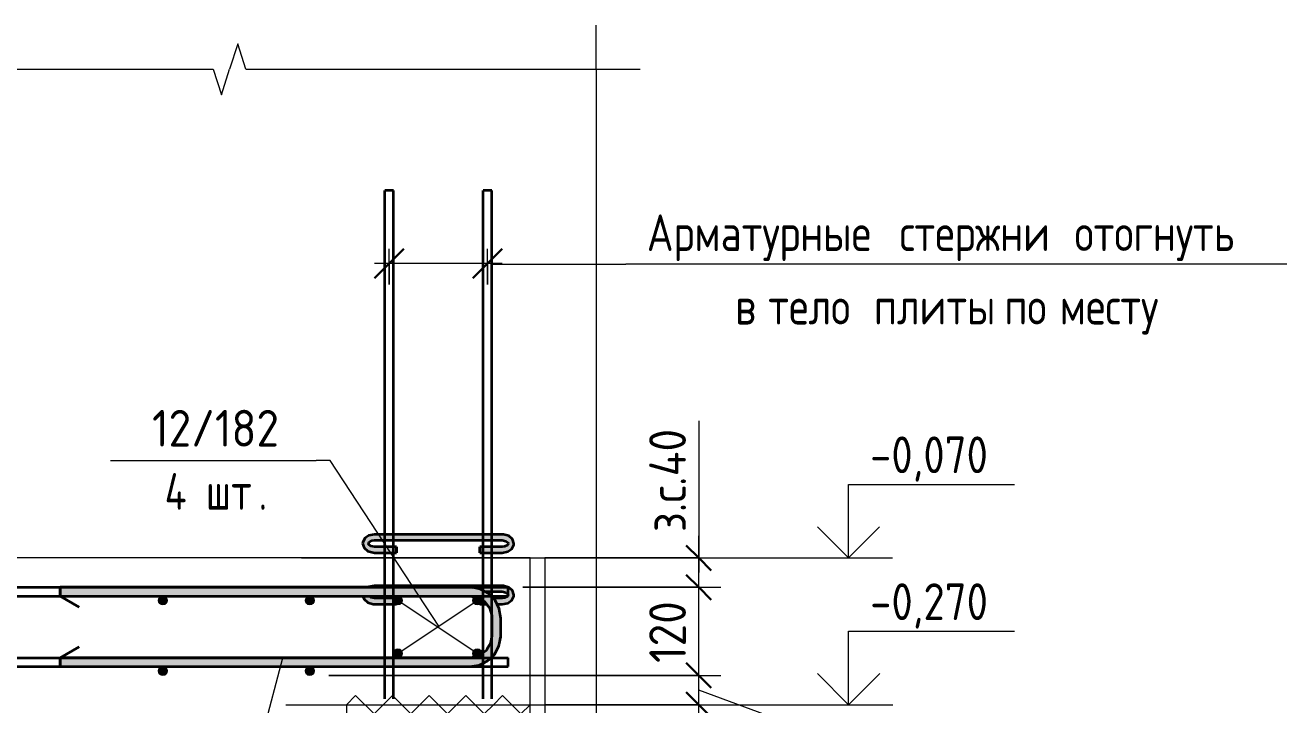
# Model space of a CAD drawing. Header units: millimetres. Extents: x 2384 to 38512, y -3571 to 48684.
# Drawn here: x 29122 to 30840, y -270 to 655 of the extents above; entities that cross this region are included whole.
import ezdxf

# ---------------------------------------------------------------- set-up
doc = ezdxf.new("R2010")
doc.units = ezdxf.units.MM
for name, color, linetype, lineweight in [('AA_Dim', 7, 'Continuous', 9), ('AA_Dim-20', 7, 'Continuous', 9), ('AA_Linii', 7, 'Continuous', 9), ('AA_Oformlenie', 7, 'Continuous', 9), ('AA_Vinoska', 7, 'Continuous', 9), ('AA_Visotnaya otmetka', 7, 'Continuous', 9), ('AF_Perekritie_Опалубка', 253, 'Continuous', 20), ('AF_Stena_Опалубка', 253, 'Continuous', 20), ('KR_Armatura', 7, 'Continuous', 20), ('KR_Armatura_Tonkie', 7, 'Continuous', 20), ('KR_Fundament', 7, 'Continuous', 20)]:
    doc.layers.add(name, color=color, linetype=linetype, lineweight=lineweight)
doc.styles.add('GOST Common', font='GOST Common.ttf', dxfattribs={"width": 0.85, "height": 50})
doc.styles.add('ISOCPEUR_1', font='isocpeur.ttf', dxfattribs={"width": 0.9, "height": 50})
doc.styles.add('ISOCPEUR_2', font='isocpeur.ttf', dxfattribs={"width": 0.8, "height": 50})
doc.styles.add('ISOCPEUR_3', font='isocpeur.ttf', dxfattribs={"width": 0.85, "height": 50})
doc.dimstyles.new('00_Точн_3_знака__прозр_', dxfattribs={"dimscale": 304.8, "dimtxt": 49.799059, "dimasz": 0.111549, "dimexe": 0.098425, "dimexo": 0.065617, "dimgap": 0.006562, "dimtad": 1, "dimdec": 3, "dimrnd": 0.001, "dimdsep": 46, "dimtxsty": 'ISOCPEUR_1', "dimblk1": 'OBLIQUE', "dimblk2": 'OBLIQUE', "dimsah": 1, "dimcen": 0.09, "dimdle": 0.098425, "dimazin": 0, "dimtfac": 1, "dimtdec": 4, "dimtix": 1, "dimtmove": 1, "dimatfit": 3, "dimfxl": 1, "dimtvp": 1, "dimtolj": 1, "dimtzin": 0, "dimlwd": 18, "dimlwe": 18, "dimarcsym": 2})
doc.dimstyles.new('00_Точн_3_знака__прозр__1', dxfattribs={"dimscale": 304.8, "dimtxt": 49.799059, "dimasz": 0.111549, "dimexe": 0.098425, "dimexo": 0.065617, "dimgap": 0.006562, "dimtad": 1, "dimdec": 3, "dimrnd": 0.001, "dimdsep": 46, "dimtxsty": 'ISOCPEUR_1', "dimblk1": 'OBLIQUE', "dimblk2": 'OBLIQUE', "dimsah": 1, "dimcen": 0.09, "dimdle": 0.098425, "dimazin": 0, "dimtfac": 1, "dimtdec": 4, "dimtix": 1, "dimtmove": 0, "dimatfit": 3, "dimfxl": 1, "dimtvp": 1, "dimtolj": 1, "dimtzin": 0, "dimlwd": 18, "dimlwe": 18, "dimarcsym": 2})
doc.dimstyles.new('10_Раскладка_арматуры_с_засечками_2', dxfattribs={"dimscale": 304.8, "dimtxt": 0.18, "dimasz": 0.131234, "dimexe": 0.065617, "dimexo": 0, "dimgap": 0, "dimtad": 1, "dimdec": 3, "dimrnd": 0.001, "dimdsep": 46, "dimtxsty": 'GOST Common', "dimblk1": 'OBLIQUE', "dimblk2": 'OBLIQUE', "dimsah": 1, "dimcen": 0.09, "dimdle": 0.065617, "dimazin": 0, "dimtfac": 1, "dimtdec": 4, "dimtix": 1, "dimtmove": 0, "dimatfit": 3, "dimfxl": 1, "dimtvp": 1, "dimtolj": 1, "dimtzin": 0, "dimlwd": 18, "dimlwe": 18, "dimarcsym": 2})

# ---------------------------------------------------------------- blocks, each defined once
blk = doc.blocks.new('Школа429_0_КР_РД_ВходнаяГруппа3_rvt-3-Сечение 4')
at = {"layer": 'AF_Perekritie_Опалубка', "color": 114}
for p, q in [((-3670.1, -70), (-3740.1, -70)), ((-3740.1, -70), (-3740.1, -270)), ((-3740.1, -270), (-3670.1, -270))]:
    blk.add_line(p, q, dxfattribs=at)
at = {"layer": 'AF_Stena_Опалубка', "color": 152}
for p, q in [((-3740.1, -270), (-3740.1, -890)), ((-3670.1, -270), (-3740.1, -270)), ((-3740.1, -890), (-3670.1, -890))]:
    blk.add_line(p, q, dxfattribs=at)
at = {"layer": 'KR_Fundament', "color": 34}
for p, q in [((-3670.1, -890), (-3740.1, -890)), ((-3740.1, -890), (-3740.1, -1190)), ((-3740.1, -1190), (-3670.1, -1190))]:
    blk.add_line(p, q, dxfattribs=at)
blk = doc.blocks.new('350_Стержень П торец СК-СГ _НесАрм_РабПлоск_ - 350_Стержень П торец СК-СГ _НесАрм_РабПлоск_-3817245-Сечение 4')
at = {"layer": 'KR_Armatura_Tonkie', "lineweight": 35}
for p, q in [((-3980.4, -110), (-4400.1, -110)), ((-4400.1, -110.8), (-4400.1, -110.2)), ((-4400.1, -110.2), (-4400.1, -116)), ((-4400.1, -116), (-4400.1, -110.8)), ((-4400.1, -121.8), (-4400.1, -116)), ((-4400.1, -116), (-4400.1, -121.8)), ((-3816.6, -118.6), (-3818.6, -117.5)), ((-3815, -120.3), (-3816.6, -118.6)), ((-4400.1, -122), (-3987.6, -122)), ((-4400.1, -122), (-4374.1, -137)), ((-3979.5, -122), (-3958.1, -122)), ((-3958.1, -122), (-3946.1, -122)), ((-3946.1, -122), (-3842.1, -122)), ((-3842.1, -122), (-3832.5, -123.7)), ((-3830, -124.8), (-3828.4, -125.8)), ((-3819.5, -132.9), (-3815.8, -137.7)), ((-3815, -139.5), (-3812.7, -147)), ((-3812.1, -152), (-3812.1, -176)), ((-3800.1, -176), (-3800.1, -152)), ((-3814.9, -188), (-3818.8, -194.5)), ((-3812.1, -176), (-3813.8, -185.5)), ((-4400.1, -206), (-4374.1, -191)), ((-3958.1, -206), (-4400.1, -206)), ((-3946.1, -206), (-3958.1, -206)), ((-3842.1, -206), (-3946.1, -206)), ((-3829.6, -203), (-3837.1, -205.3)), ((-3824.1, -199.4), (-3827.8, -202.3)), ((-3820.2, -196.4), (-3824.1, -199.4)), ((-4400.1, -206.2), (-4400.1, -206.6)), ((-4400.1, -206.6), (-4400.1, -206.2)), ((-4400.1, -206.8), (-4400.1, -217.8)), ((-4400.1, -217.8), (-4400.1, -206.8)), ((-4400.1, -218), (-3958.1, -218)), ((-3958.1, -218), (-3946.1, -218)), ((-3946.1, -218), (-3842.1, -218))]:
    blk.add_line(p, q, dxfattribs=at)
at = {"layer": 'KR_Armatura_Tonkie', "lineweight": 35, "flags": 128}
for points in [[(-3801.9, -140.2), (-3802, -139.3), (-3803.4, -136.6)], [(-3803.9, -192.7), (-3802.5, -190.1), (-3802.2, -188.6)], [(-3800.6, -180.4), (-3800.1, -177.5), (-3800.1, -176)], [(-3810.4, -203.1), (-3808.6, -201.4), (-3807.5, -199.4)], [(-3830.2, -216.2), (-3829.4, -216), (-3826.7, -214.7)], [(-3819.4, -211.1), (-3817.9, -210.3), (-3815.8, -208.3)]]:
    blk.add_lwpolyline(points, dxfattribs=at)
blk = doc.blocks.new('350_Стержень П торец СК-СГ _НесАрм_РабПлоск_ - 350_Стержень П торец СК-СГ _НесАрм_РабПлоск_-V87-Сечение 4')
at = {"layer": 'KR_Armatura_Tonkie', "lineweight": 35}
for p, q in [((-3958.1, -110), (-4400.1, -110)), ((-4400.1, -116), (-4400.1, -110.2)), ((-4400.1, -110.2), (-4400.1, -116)), ((-4400.1, -121.8), (-4400.1, -116)), ((-4400.1, -116), (-4400.1, -121.8)), ((-3946.1, -110), (-3958.1, -110)), ((-3842.1, -110), (-3946.1, -110)), ((-4400.1, -122), (-3958.1, -122)), ((-4400.1, -122), (-4374.1, -137)), ((-3958.1, -122), (-3946.1, -122)), ((-3946.1, -122), (-3842.1, -122)), ((-3842.1, -122), (-3832.5, -123.7)), ((-3830, -124.8), (-3824.1, -128.4)), ((-3824.1, -128.4), (-3823.5, -128.7)), ((-3821.7, -130.1), (-3815.8, -137.7)), ((-3815, -139.5), (-3812.7, -147)), ((-3812.1, -152), (-3812.1, -176)), ((-3800.1, -176), (-3800.1, -152)), ((-3814.9, -188), (-3818.8, -194.5)), ((-3812.1, -176), (-3813.8, -185.5)), ((-4400.1, -206), (-4374.1, -191)), ((-3958.1, -206), (-4400.1, -206)), ((-3946.1, -206), (-3958.1, -206)), ((-3842.1, -206), (-3946.1, -206)), ((-3829.6, -203), (-3837.1, -205.3)), ((-3824.1, -199.4), (-3827.8, -202.3)), ((-3820.2, -196.4), (-3824.1, -199.4)), ((-4400.1, -206.2), (-4400.1, -206.6)), ((-4400.1, -206.6), (-4400.1, -206.2)), ((-4400.1, -206.8), (-4400.1, -217.8)), ((-4400.1, -217.8), (-4400.1, -206.8)), ((-4400.1, -218), (-3958.1, -218)), ((-3958.1, -218), (-3946.1, -218)), ((-3946.1, -218), (-3842.1, -218))]:
    blk.add_line(p, q, dxfattribs=at)
at = {"layer": 'KR_Armatura_Tonkie', "lineweight": 35, "flags": 128}
for points in [[(-3837.7, -110.6), (-3840.5, -110), (-3842.1, -110)], [(-3825.3, -113.9), (-3827.9, -112.5), (-3829.4, -112.2)], [(-3815, -120.3), (-3816.6, -118.6), (-3818.6, -117.5)], [(-3807, -129.3), (-3807.7, -127.8), (-3809.7, -125.7)], [(-3801.9, -140.2), (-3802, -139.3), (-3803.4, -136.6)], [(-3803.9, -192.7), (-3802.5, -190.1), (-3802.2, -188.6)], [(-3800.6, -180.4), (-3800.1, -177.5), (-3800.1, -176)], [(-3810.4, -203.1), (-3808.6, -201.4), (-3807.5, -199.4)], [(-3830.2, -216.2), (-3829.4, -216), (-3826.7, -214.7)], [(-3819.4, -211.1), (-3817.9, -210.3), (-3815.8, -208.3)]]:
    blk.add_lwpolyline(points, dxfattribs=at)
blk = doc.blocks.new('350_Стержень П торец СК-СГ _НесАрм_РабПлоск_ - 350_Стержень П торец СК-СГ _НесАрм_РабПлоск_-V88-Сечение 4')
at = {"layer": 'KR_Armatura_Tonkie', "lineweight": 35}
for points in [[(-4400.1, -122), (-3842.1, -121.8), (-3842.1, -110), (-4400.1, -110.2), (-4400.1, -121.8)], [(-3812.1, -152), (-3800.1, -152), (-3801.5, -141.1), (-3805.9, -130.7), (-3812.8, -122), (-3821.1, -115.6), (-3831.8, -111.4), (-3842.1, -110.2), (-3842.1, -122), (-3834.3, -123), (-3827.1, -126), (-3820.6, -131.1), (-3816, -137.3), (-3813.1, -144.3), (-3812.5, -148.7)], [(-3806.1, -176), (-3800.1, -176), (-3800.3, -152), (-3812.1, -152), (-3811.9, -176), (-3807.6, -176)], [(-3842.1, -218), (-3831.2, -216.6), (-3821.1, -212.4), (-3812.1, -205.3), (-3805.7, -197), (-3801.5, -186.9), (-3800.3, -176), (-3812.1, -176), (-3813.1, -183.8), (-3816.5, -191.5), (-3820.8, -197.2), (-3827.4, -202.1), (-3834.4, -205), (-3842.1, -206.2), (-3842.1, -217.8)], [(-4262.6, -218), (-3842.1, -217.8), (-3842.1, -206), (-4400.1, -206.2), (-4400.1, -218), (-4271.2, -218)]]:
    blk.add_hatch(color=256, dxfattribs=at).paths.add_polyline_path(points)
for p, q in [((-3958.1, -110), (-4400.1, -110)), ((-4400.1, -122), (-4400.1, -110)), ((-4400.1, -110.2), (-4400.1, -116)), ((-4400.1, -116), (-4400.1, -121.8)), ((-3946.1, -110), (-3958.1, -110)), ((-3842.1, -110), (-3946.1, -110)), ((-4400.1, -122), (-3958.1, -122)), ((-4400.1, -122), (-4374.1, -137)), ((-3958.1, -122), (-3946.1, -122)), ((-3946.1, -122), (-3842.1, -122)), ((-3812.1, -123.3), (-3813.3, -122)), ((-3812.1, -152), (-3812.1, -176)), ((-3800.1, -176), (-3800.1, -152)), ((-4400.1, -206), (-4374.1, -191)), ((-3958.1, -206), (-4400.1, -206)), ((-4400.1, -218), (-4400.1, -206)), ((-3946.1, -206), (-3958.1, -206)), ((-3842.1, -206), (-3946.1, -206)), ((-3813.4, -206), (-3812.1, -204.7)), ((-4400.1, -206.2), (-4400.1, -206.6)), ((-4400.1, -206.8), (-4400.1, -217.8)), ((-4400.1, -218), (-3958.1, -218)), ((-3958.1, -218), (-3946.1, -218)), ((-3946.1, -218), (-3842.1, -218))]:
    blk.add_line(p, q, dxfattribs=at)
at = {"layer": 'KR_Armatura_Tonkie', "lineweight": 35, "flags": 128}
for points in [[(-3824.1, -114.5), (-3827.9, -112.5), (-3840.5, -110), (-3842.1, -110)], [(-3813.3, -122), (-3816.6, -118.6), (-3824.1, -114.5)], [(-3842.1, -122), (-3831.4, -124), (-3824.1, -128.4)], [(-3824.1, -128.4), (-3822.1, -129.6), (-3815.5, -138.1), (-3812.3, -148.5), (-3812.1, -152)], [(-3800.1, -152), (-3802, -139.3), (-3807.7, -127.8), (-3812.1, -123.3)], [(-3812.1, -176), (-3814, -186.7), (-3819.6, -195.9), (-3824.1, -199.4)], [(-3812.1, -204.7), (-3808.6, -201.4), (-3802.5, -190.1), (-3800.1, -177.5), (-3800.1, -176)], [(-3824.1, -199.4), (-3828.2, -202.6), (-3838.5, -205.8), (-3842.1, -206)], [(-3824.1, -213.4), (-3817.9, -210.3), (-3813.4, -206)], [(-3842.1, -218), (-3829.4, -216), (-3824.1, -213.4)]]:
    blk.add_lwpolyline(points, dxfattribs=at)
blk = doc.blocks.new('261_Шпилька массив _НесАрм_РабПлоск_ - 8 А240-3923484-Сечение 4')
at = {"layer": 'KR_Armatura_Tonkie', "lineweight": 35}
for points in [[(-3972.1, -63), (-3972.1, -56.2), (-3976.1, -55.4), (-3979, -53.3), (-3980, -50.6), (-3979.3, -48.6), (-3972.1, -45.9), (-3972.1, -39.2), (-3978.3, -40.1), (-3983.4, -42.5), (-3986.8, -46.2), (-3988.1, -50.5), (-3986.8, -54.8), (-3984.5, -58.4), (-3979.6, -61.5), (-3974.6, -62.5)], [(-3909.3, -39.2), (-3798.1, -39.2), (-3798.1, -38), (-3972.1, -38.1), (-3972.1, -39.2), (-3943.8, -39.2)], [(-3909.3, -46), (-3798.1, -45.9), (-3798.1, -39.2), (-3972.1, -39.2), (-3972.1, -46), (-3943.8, -46)], [(-3798.1, -63), (-3791.9, -62), (-3789.4, -60.8), (-3785.6, -57.6), (-3783.3, -54.8), (-3782.1, -50.5), (-3783.3, -46.2), (-3786.7, -42.5), (-3792.2, -40), (-3798.1, -39.2), (-3798.1, -46), (-3791.9, -47.4), (-3790.5, -49.2), (-3790.1, -50.5), (-3791.1, -53.3), (-3794.1, -55.4), (-3798.1, -56.2), (-3798.1, -62.8)], [(-3958.1, -56.2), (-3941.8, -56.2), (-3941.8, -55), (-3972.1, -55.1), (-3972.1, -56.2), (-3968.3, -56.2)], [(-3943.8, -63), (-3941.8, -62.8), (-3941.8, -56.2), (-3972.1, -56.2), (-3972.1, -63), (-3946.1, -63)], [(-3824.1, -56.2), (-3798.1, -56.2), (-3798.1, -55), (-3828.4, -55.1), (-3828.4, -56.2)], [(-3805.9, -63), (-3798.1, -62.8), (-3798.1, -56.2), (-3828.4, -56.2), (-3828.4, -63), (-3812.1, -63)], [(-3892.1, -109.2), (-3798.1, -109.2), (-3798.1, -108), (-3972.1, -108.1), (-3972.1, -109.2), (-3900.7, -109.2)], [(-3805.9, -116), (-3798.1, -115.9), (-3798.1, -109.2), (-3972.1, -109.2), (-3972.1, -110), (-3840.4, -110.2), (-3831.2, -111.4), (-3820.6, -116), (-3812.1, -116)], [(-3798.1, -133), (-3791.5, -131.8), (-3788.7, -130.3), (-3786.1, -128.1), (-3783.3, -124.8), (-3782.1, -120.5), (-3783.4, -116), (-3786.7, -112.5), (-3792.2, -110), (-3798.1, -109.2), (-3798, -116), (-3791.9, -117.4), (-3790.5, -119.2), (-3790.1, -120.5), (-3791.1, -123.3), (-3794.1, -125.4), (-3798.1, -126.2), (-3798.1, -132.8)], [(-3972.1, -126.2), (-3941.8, -126.2), (-3941.8, -125), (-3972.1, -125.1), (-3972.1, -125.5)], [(-3946.1, -133), (-3941.8, -132.8), (-3941.8, -126.2), (-3972.1, -126.2), (-3972.1, -133), (-3958.1, -133)]]:
    blk.add_hatch(color=256, dxfattribs=at).paths.add_polyline_path(points)
h = blk.add_hatch(color=256, dxfattribs=at)
h.paths.add_polyline_path([(-3972.1, -56.2), (-3972.1, -55), (-3977.9, -53.6), (-3979.3, -52.5), (-3979, -53.3), (-3976.1, -55.4), (-3975, -55.6)])
h.paths.add_polyline_path([(-3986.8, -46.2), (-3983.4, -42.5), (-3978, -40), (-3972.1, -39.2), (-3972.1, -38), (-3979.6, -39.5), (-3984.5, -42.6)])
h = blk.add_hatch(color=256, dxfattribs=at)
h.paths.add_polyline_path([(-3798.1, -56.2), (-3794.1, -55.4), (-3791.1, -53.3), (-3790.8, -52.2), (-3791.9, -53.5), (-3798.1, -55.1), (-3798.1, -55.6)])
h.paths.add_polyline_path([(-3783.3, -46.2), (-3786.1, -42.8), (-3789.4, -40.2), (-3792, -39), (-3798.1, -38.1), (-3798.1, -39.2), (-3791.9, -40), (-3786.7, -42.5)])
h = blk.add_hatch(color=256, dxfattribs=at)
h.paths.add_polyline_path([(-3972.1, -133), (-3972.1, -126.2), (-3976.1, -125.4), (-3979, -123.3), (-3979.5, -122), (-3987.6, -122), (-3986.8, -124.8), (-3984.5, -128.4), (-3979.6, -131.5), (-3974.6, -132.5)])
h.paths.add_polyline_path([(-3975.1, -110), (-3972.1, -110), (-3972.1, -109.2), (-3977.9, -110), (-3976, -110)])
h = blk.add_hatch(color=256, dxfattribs=at)
h.paths.add_polyline_path([(-3972.1, -126.2), (-3972.1, -125), (-3978.2, -123.3), (-3979.3, -122.5), (-3979, -123.3), (-3976.1, -125.4), (-3975.4, -125.5)])
h.paths.add_polyline_path([(-3978.3, -110), (-3977.7, -110), (-3972.1, -109.2), (-3972.1, -108), (-3979.6, -109.5), (-3980.2, -110), (-3978.3, -110)])
h = blk.add_hatch(color=256, dxfattribs=at)
h.paths.add_polyline_path([(-3798.1, -126.2), (-3794.1, -125.4), (-3791.1, -123.3), (-3790.8, -122.2), (-3791.9, -123.5), (-3798.1, -125.1), (-3798.1, -125.5)])
h.paths.add_polyline_path([(-3783.3, -116.2), (-3786.1, -112.8), (-3790.1, -109.9), (-3792, -109), (-3798.1, -108.1), (-3798.1, -109.2), (-3791.9, -110), (-3786.7, -112.5), (-3783.4, -116)])
h = blk.add_hatch(color=256, dxfattribs=at)
h.paths.add_polyline_path([(-3828.4, -126.2), (-3827.1, -126), (-3828.4, -125.5), (-3828.4, -126)])
h.paths.add_polyline_path([(-3809.4, -126.2), (-3798.1, -126.2), (-3798.1, -125), (-3810.2, -125.1), (-3809.6, -125.9)])
h = blk.add_hatch(color=256, dxfattribs=at)
h.paths.add_polyline_path([(-3819.2, -133), (-3820.9, -130.7), (-3827.1, -126.2), (-3828.4, -126.2), (-3828.4, -133), (-3820.8, -133)])
h.paths.add_polyline_path([(-3804.5, -133), (-3798.1, -132.8), (-3798.1, -126.2), (-3809.4, -126.2), (-3805.4, -131.8), (-3804.9, -133)])
for p, q in [((-3958.1, -38), (-3972.1, -38)), ((-3972.1, -46), (-3958.1, -46)), ((-3946.1, -38), (-3958.1, -38)), ((-3958.1, -46), (-3946.1, -46)), ((-3824.1, -38), (-3946.1, -38)), ((-3946.1, -46), (-3824.1, -46)), ((-3812.1, -38), (-3824.1, -38)), ((-3824.1, -46), (-3812.1, -46)), ((-3798.1, -38), (-3812.1, -38)), ((-3812.1, -46), (-3798.1, -46)), ((-3958.1, -55), (-3972.1, -55)), ((-3972.1, -63), (-3958.1, -63)), ((-3946.1, -55), (-3958.1, -55)), ((-3958.1, -63), (-3946.1, -63)), ((-3941.8, -55), (-3946.1, -55)), ((-3946.1, -63), (-3941.8, -63)), ((-3941.8, -55), (-3941.8, -56.2)), ((-3941.8, -55.5), (-3941.8, -55.1)), ((-3941.8, -61.8), (-3941.8, -55.6)), ((-3941.8, -56.2), (-3941.8, -63)), ((-3941.8, -62.8), (-3941.8, -61.8)), ((-3824.1, -55), (-3828.4, -55)), ((-3828.4, -56.2), (-3828.4, -55)), ((-3828.4, -55.1), (-3828.4, -55.5)), ((-3828.4, -55.6), (-3828.4, -61.8)), ((-3828.4, -63), (-3828.4, -56.2)), ((-3828.4, -61.8), (-3828.4, -62.8)), ((-3828.4, -63), (-3824.1, -63)), ((-3812.1, -55), (-3824.1, -55)), ((-3824.1, -63), (-3812.1, -63)), ((-3798.1, -55), (-3812.1, -55)), ((-3812.1, -63), (-3798.1, -63)), ((-3958.1, -108), (-3972.1, -108)), ((-3946.1, -108), (-3958.1, -108)), ((-3824.1, -108), (-3946.1, -108)), ((-3812.1, -108), (-3824.1, -108)), ((-3820.6, -116), (-3812.1, -116)), ((-3798.1, -108), (-3812.1, -108)), ((-3812.1, -116), (-3798.1, -116)), ((-3798.1, -116), (-3793, -117.1)), ((-3958.1, -125), (-3972.1, -125)), ((-3972.1, -133), (-3958.1, -133)), ((-3946.1, -125), (-3958.1, -125)), ((-3958.1, -133), (-3946.1, -133)), ((-3941.8, -125), (-3946.1, -125)), ((-3946.1, -133), (-3941.8, -133)), ((-3941.8, -125), (-3941.8, -126.2)), ((-3941.8, -131), (-3941.8, -125.1)), ((-3941.8, -126.2), (-3941.8, -133)), ((-3941.8, -131.8), (-3941.8, -131.1)), ((-3941.8, -132.8), (-3941.8, -131.8)), ((-3828.4, -126.2), (-3828.4, -125.5)), ((-3828.4, -125.5), (-3828.4, -131)), ((-3828.4, -133), (-3828.4, -126.2)), ((-3828.4, -131.1), (-3828.4, -131.8)), ((-3828.4, -131.8), (-3828.4, -132.8)), ((-3828.4, -133), (-3824.1, -133)), ((-3824.1, -133), (-3819.2, -133)), ((-3798.1, -125), (-3810.3, -125)), ((-3804.9, -133), (-3798.1, -133)), ((-3790.1, -120.5), (-3790.8, -122))]:
    blk.add_line(p, q, dxfattribs=at)
at = {"layer": 'KR_Armatura_Tonkie', "lineweight": 35, "flags": 128}
for points in [[(-3972.1, -38), (-3979.6, -39.5), (-3985.3, -43.4), (-3987.9, -48.9), (-3988.1, -50.5)], [(-3988.1, -50.5), (-3986.2, -56.4), (-3981.2, -60.8), (-3973.9, -62.9), (-3972.1, -63)], [(-3980.1, -50.5), (-3979.1, -48.5), (-3975.3, -46.4), (-3972.1, -46)], [(-3972.1, -55), (-3977.1, -53.9), (-3979.7, -51.7), (-3980.1, -50.5)], [(-3782.1, -50.5), (-3783.9, -44.6), (-3788.9, -40.2), (-3796.2, -38.1), (-3798.1, -38)], [(-3798.1, -46), (-3793, -47.1), (-3790.4, -49.3), (-3790.1, -50.5)], [(-3798.1, -63), (-3790.5, -61.5), (-3784.9, -57.6), (-3782.2, -52.1), (-3782.1, -50.5)], [(-3790.1, -50.5), (-3791, -52.5), (-3794.8, -54.5), (-3798.1, -55)], [(-3972.1, -108), (-3979.6, -109.5), (-3980.4, -110)], [(-3782.1, -120.5), (-3783.9, -114.6), (-3788.9, -110.2), (-3796.2, -108.1), (-3798.1, -108)], [(-3793, -117.1), (-3790.4, -119.3), (-3790.1, -120.5)], [(-3987.6, -122), (-3986.2, -126.4), (-3981.2, -130.8), (-3973.9, -132.9), (-3972.1, -133)], [(-3972.1, -125), (-3977.1, -123.9), (-3979.3, -122)], [(-3798.1, -133), (-3790.5, -131.5), (-3784.9, -127.6), (-3782.2, -122.1), (-3782.1, -120.5)], [(-3790.8, -122), (-3791, -122.5), (-3794.8, -124.5), (-3798.1, -125)]]:
    blk.add_lwpolyline(points, dxfattribs=at)
blk = doc.blocks.new('011_Прямоугольник обрыва _ЭлУзла_ - 011_Прямоугольник обрыва _ЭлУзла_-3911178-Сечение 4')
at = {"layer": 'AA_Oformlenie'}
for p, q in [((-5145.8, 595.2), (-4191.5, 595.2)), ((-4147, 595.2), (-3670.1, 595.2)), ((-3670.1, 595.2), (-3670.1, -303.6))]:
    blk.add_line(p, q, dxfattribs=at)
blk = doc.blocks.new('Последовательность узлов - 3мм масшт20 маскировка-904226-Сечение 4')
at = {"layer": 'AA_Oformlenie'}
for p, q in [((-4010.1, -2570), (-3997.6, -2557.5)), ((-3972.6, -2582.5), (-3997.6, -2557.5)), ((-3960.1, -2570), (-3947.6, -2557.5)), ((-3922.6, -2582.5), (-3947.6, -2557.5)), ((-3910.1, -2570), (-3897.6, -2557.5)), ((-3872.6, -2582.5), (-3897.6, -2557.5)), ((-3860.1, -2570), (-3847.6, -2557.5)), ((-3822.6, -2582.5), (-3847.6, -2557.5)), ((-3810.1, -2570), (-3797.6, -2557.5)), ((-3772.6, -2582.5), (-3797.6, -2557.5)), ((-3960.1, -2570), (-3972.6, -2582.5)), ((-3910.1, -2570), (-3922.6, -2582.5)), ((-3860.1, -2570), (-3872.6, -2582.5)), ((-3810.1, -2570), (-3822.6, -2582.5)), ((-3760.1, -2570), (-3772.6, -2582.5))]:
    blk.add_line(p, q, dxfattribs=at)
blk = doc.blocks.new('DIMBLOCK176-Сечение 4')
at = {"layer": 'AA_Dim-20', "lineweight": 30}
for p, q in [((30038.8, -270), (30021.8, -253)), ((30038.8, -270), (30055.8, -287)), ((30038.8, -320), (30021.8, -303)), ((30038.8, -320), (30055.8, -337))]:
    blk.add_line(p, q, dxfattribs=at)
at = {"layer": 'AA_Dim-20', "lineweight": 18}
for p, q in [((29839.2, -270), (30068.8, -270)), ((30038.8, -270), (29839.2, -270)), ((30038.8, -320), (30038.8, -270)), ((30038.8, -318.3), (30038.8, -295)), ((29789.2, -320), (30068.8, -320)), ((30038.8, -320), (29789.2, -320)), ((30038.8, -401.5), (30038.8, -318.3))]:
    blk.add_line(p, q, dxfattribs=at)
at = {"layer": 'AA_Dim-20', "color": 0, "lineweight": 18, "insert": (29971.4, -401.5), "char_height": 50, "width": 75.848, "attachment_point": 1, "rotation": 90, "line_spacing_factor": 1.149209, "style": 'ISOCPEUR_1'}
blk.add_mtext('50', dxfattribs=at)
blk = doc.blocks.new('_Oblique')
at = {"color": 0, "linetype": 'ByBlock', "lineweight": -2}
blk.add_line((-0.5, -0.5), (0.5, 0.5), dxfattribs=at)
blk = doc.blocks.new('DIMBLOCK177-Сечение 4')
at = {"layer": 'AA_Dim-20', "lineweight": 30}
for p, q in [((30038.8, -230), (30021.8, -213)), ((30038.8, -230), (30055.8, -247)), ((30038.8, -270), (30021.8, -253)), ((30038.8, -270), (30055.8, -287))]:
    blk.add_line(p, q, dxfattribs=at)
at = {"layer": 'AA_Dim-20', "lineweight": 18}
for p, q in [((29535.2, -230), (30068.8, -230)), ((30038.8, -230), (29535.2, -230)), ((30038.8, -270), (30038.8, -230)), ((30151.9, -291.7), (30038.8, -250)), ((29839.2, -270), (30068.8, -270)), ((30038.8, -270), (29839.2, -270)), ((30151.9, -463), (30151.9, -291.7))]:
    blk.add_line(p, q, dxfattribs=at)
at = {"layer": 'AA_Dim-20', "color": 0, "lineweight": 18, "insert": (30084.6, -463), "char_height": 50, "width": 181.575, "attachment_point": 1, "rotation": 90, "line_spacing_factor": 1.149209, "style": 'ISOCPEUR_1'}
blk.add_mtext('з.с.40', dxfattribs=at)
blk = doc.blocks.new('DIMBLOCK178-Сечение 4')
at = {"layer": 'AA_Dim-20', "lineweight": 30}
for p, q in [((30038.8, -110), (30021.8, -93)), ((30038.8, -110), (30055.8, -127)), ((30038.8, -230), (30021.8, -213)), ((30038.8, -230), (30055.8, -247))]:
    blk.add_line(p, q, dxfattribs=at)
at = {"layer": 'AA_Dim-20', "lineweight": 18}
for p, q in [((29799.2, -110), (30068.8, -110)), ((30038.8, -110), (29799.2, -110)), ((30038.8, -230), (30038.8, -110)), ((29535.2, -230), (30068.8, -230)), ((30038.8, -230), (29535.2, -230))]:
    blk.add_line(p, q, dxfattribs=at)
at = {"layer": 'AA_Dim-20', "color": 0, "lineweight": 18, "insert": (29971.4, -213.1), "char_height": 50, "width": 103.429, "attachment_point": 1, "rotation": 90, "line_spacing_factor": 1.149209, "style": 'ISOCPEUR_1'}
blk.add_mtext('120', dxfattribs=at)
blk = doc.blocks.new('DIMBLOCK179-Сечение 4')
at = {"layer": 'AA_Dim-20', "lineweight": 18}
for p, q in [((30038.8, 116.5), (30038.8, -54.8)), ((30038.8, -110), (30038.8, -40)), ((30038.8, -54.8), (30038.8, -90)), ((29829.2, -70), (30068.8, -70)), ((30038.8, -70), (29829.2, -70)), ((29799.2, -110), (30068.8, -110)), ((30038.8, -110), (29799.2, -110))]:
    blk.add_line(p, q, dxfattribs=at)
at = {"layer": 'AA_Dim-20', "lineweight": 30}
for p, q in [((30038.8, -70), (30021.8, -53)), ((30038.8, -70), (30055.8, -87)), ((30038.8, -110), (30021.8, -93)), ((30038.8, -110), (30055.8, -127))]:
    blk.add_line(p, q, dxfattribs=at)
at = {"layer": 'AA_Dim-20', "color": 0, "lineweight": 18, "insert": (29971.4, -34.8), "char_height": 50, "width": 181.575, "attachment_point": 1, "rotation": 90, "line_spacing_factor": 1.149209, "style": 'ISOCPEUR_1'}
blk.add_mtext('з.с.40', dxfattribs=at)
blk = doc.blocks.new('042_М_Арматуры - Диам длина поз _ Комментарий-2260297-Сечение 4')
at = {"layer": 'AA_Vinoska'}
blk.add_line((-4332.8, -2194), (-4052.8, -2194), dxfattribs=at)
blk = doc.blocks.new('Высотные отметки - Стрелка вверх-400292-Сечение 4')
at = {"layer": 'AA_Vinoska'}
for p, q in [((-3322.7, -2470), (-3096.7, -2470)), ((-3322.7, -2570), (-3322.7, -2470)), ((-3322.7, -2570), (-3365.1, -2527.6)), ((-3322.7, -2570), (-3280.3, -2527.6)), ((-3382.7, -2570), (-3262.7, -2570))]:
    blk.add_line(p, q, dxfattribs=at)
blk = doc.blocks.new('010_Текст с выноской - Текст 2 строки-4202552-Сечение 4')
at = {"layer": 'AA_Vinoska'}
blk.add_line((-3629.7, 330.1), (-2729.7, 330.1), dxfattribs=at)
blk = doc.blocks.new('DIMBLOCK192-Сечение 4')
at = {"layer": 'AA_Dim-20', "lineweight": 30}
for p, q in [((29617.2, 330.6), (29637.2, 350.6)), ((29751.2, 330.6), (29771.2, 350.6)), ((29617.2, 330.6), (29597.2, 310.6)), ((29751.2, 330.6), (29731.2, 310.6))]:
    blk.add_line(p, q, dxfattribs=at)
at = {"layer": 'AA_Dim-20', "lineweight": 18}
for p, q in [((29617.2, 302.3), (29617.2, 350.6)), ((29751.2, 302.3), (29751.2, 350.6)), ((29771.2, 330.6), (29597.2, 330.6)), ((29617.2, 330.6), (29617.2, 302.3)), ((29751.2, 330.6), (29751.2, 302.3))]:
    blk.add_line(p, q, dxfattribs=at)

msp = doc.modelspace()

# ---------------------------------------------------------------- hatches: boundary and pattern name
at = {"layer": 'KR_Armatura'}
h = msp.add_hatch(color=256, dxfattribs=at)
edge = h.paths.add_edge_path()
edge.add_arc((29309.1945, -128), 6, 0, 360)
for points in [[(29306.1945, -133.1962), (29312.1945, -133.1962), (29315.1945, -128), (29312.1945, -122.8038), (29306.1945, -122.8038), (29303.1945, -128)], [(29506.1945, -133.1962), (29512.1945, -133.1962), (29515.1945, -128), (29512.1945, -122.8038), (29506.1945, -122.8038), (29503.1945, -128)], [(29626.1945, -133.1962), (29632.1945, -133.1962), (29635.1945, -128), (29632.1945, -122.8038), (29626.1945, -122.8038), (29623.1945, -128), (29625.4657, -131.9338)], [(29734.2768, -133.1962), (29740.2768, -133.1962), (29743.2768, -128), (29740.2768, -122.8038), (29734.2768, -122.8038), (29731.2768, -128), (29733.0788, -131.1212)], [(29632.1945, -205.1962), (29635.1945, -200), (29632.1945, -194.8038), (29626.1945, -194.8038), (29623.1945, -200), (29626.1945, -205.1962)], [(29734.2768, -205.1962), (29740.2768, -205.1962), (29743.2768, -200), (29740.2768, -194.8038), (29734.2768, -194.8038), (29731.2768, -200)], [(29312.1945, -229.1962), (29315.1945, -224), (29312.1945, -218.8038), (29306.1945, -218.8038), (29303.1945, -224), (29306.1945, -229.1962)], [(29506.1945, -229.1962), (29512.1945, -229.1962), (29515.1945, -224), (29512.1945, -218.8038), (29506.1945, -218.8038), (29503.1945, -224), (29504.8468, -226.8618)]]:
    msp.add_hatch(color=256, dxfattribs=at).paths.add_polyline_path(points)
h = msp.add_hatch(color=256, dxfattribs=at)
edge = h.paths.add_edge_path()
edge.add_arc((29509.1945, -128), 6, 0, 360)
h = msp.add_hatch(color=256, dxfattribs=at)
edge = h.paths.add_edge_path()
edge.add_arc((29629.1945, -128), 6, 0, 360)
h = msp.add_hatch(color=256, dxfattribs=at)
edge = h.paths.add_edge_path()
edge.add_arc((29737.2768, -128), 6, 0, 360)
h = msp.add_hatch(color=256, dxfattribs=at)
edge = h.paths.add_edge_path()
edge.add_arc((29629.1945, -200), 6, 0, 360)
h = msp.add_hatch(color=256, dxfattribs=at)
edge = h.paths.add_edge_path()
edge.add_arc((29737.2768, -200), 6, 0, 360)
h = msp.add_hatch(color=256, dxfattribs=at)
edge = h.paths.add_edge_path()
edge.add_arc((29309.1945, -224), 6, 0, 360)
h = msp.add_hatch(color=256, dxfattribs=at)
edge = h.paths.add_edge_path()
edge.add_arc((29509.1945, -224), 6, 0, 360)

# ---------------------------------------------------------------- linework, layer by layer
at = {"layer": 'AA_Linii'}
for p, q in [((29737.2768, -200), (29629.1945, -128)), ((29629.1945, -200), (29737.2768, -128))]:
    msp.add_line(p, q, dxfattribs=at)
at = {"layer": 'AA_Vinoska'}
for p, q in [((29899.1945, 595.1596), (29899.1945, 655.1596)), ((29411.0301, 629.8197), (29399.7684, 595.1596)), ((29422.2919, 595.1596), (29411.0301, 629.8197)), ((29377.7684, 595.1596), (29388.7684, 560.5186)), ((29388.7684, 560.5186), (29399.7684, 595.1596)), ((29899.1945, 595.1596), (29959.1945, 595.1596)), ((29758.363, 330.0594), (29939.5849, 330.0594)), ((29536.7755, 62.3812), (29518.0591, 62.3812)), ((29684.7374, -163.1327), (29536.7755, 62.3812)), ((29472.1381, -206.7841), (29428.2815, -370.8814))]:
    msp.add_line(p, q, dxfattribs=at)
at = {"layer": 'AA_Visotnaya otmetka'}
for p, q in [((29497.9532, -70), (30242.8003, -70)), ((29497.9532, -70), (29497.9532, -70)), ((29476.7407, -270), (30242.9191, -270)), ((29476.7407, -270), (29476.7407, -270))]:
    msp.add_line(p, q, dxfattribs=at)
at = {"layer": 'AF_Perekritie_Опалубка'}
for p, q in [((29611.1945, -70), (28059.1948, -70)), ((29623.1945, -70), (29611.1945, -70)), ((29745.1945, -70), (29623.1945, -70)), ((29757.1945, -70), (29745.1945, -70)), ((29809.1945, -70), (29757.1945, -70)), ((29809.1945, -270), (29809.1945, -70))]:
    msp.add_line(p, q, dxfattribs=at)
at = {"layer": 'AF_Stena_Опалубка'}
for p, q in [((29559.1945, -270), (29559.1945, -2570)), ((29809.1945, -2570), (29809.1945, -270))]:
    msp.add_line(p, q, dxfattribs=at)
at = {"layer": 'KR_Armatura'}
for p, q in [((29306.1945, -122.8038), (29303.1945, -128)), ((29303.1945, -128), (29306.1945, -133.1962)), ((29312.1945, -122.8038), (29306.1945, -122.8038)), ((29306.1945, -133.1962), (29312.1945, -133.1962)), ((29315.1945, -128), (29312.1945, -122.8038)), ((29312.1945, -133.1962), (29315.1945, -128)), ((29506.1945, -122.8038), (29503.1945, -128)), ((29503.1945, -128), (29506.1945, -133.1962)), ((29512.1945, -122.8038), (29506.1945, -122.8038)), ((29506.1945, -133.1962), (29512.1945, -133.1962)), ((29515.1945, -128), (29512.1945, -122.8038)), ((29512.1945, -133.1962), (29515.1945, -128)), ((29626.1945, -122.8038), (29623.1945, -128)), ((29623.1945, -128), (29625.4657, -131.9338)), ((29625.4657, -131.9338), (29626.1945, -133.1962)), ((29632.1945, -122.8038), (29626.1945, -122.8038)), ((29626.1945, -133.1962), (29632.1945, -133.1962)), ((29635.1945, -128), (29632.1945, -122.8038)), ((29632.1945, -133.1962), (29635.1945, -128)), ((29734.2768, -122.8038), (29731.2768, -128)), ((29731.2768, -128), (29733.0788, -131.1212)), ((29733.0788, -131.1212), (29734.2768, -133.1962)), ((29740.2768, -122.8038), (29734.2768, -122.8038)), ((29734.2768, -133.1962), (29740.2768, -133.1962)), ((29743.2768, -128), (29740.2768, -122.8038)), ((29740.2768, -133.1962), (29743.2768, -128)), ((29626.1945, -194.8038), (29623.1945, -200)), ((29623.1945, -200), (29626.1945, -205.1962)), ((29632.1945, -194.8038), (29626.1945, -194.8038)), ((29626.1945, -205.1962), (29632.1945, -205.1962)), ((29635.1945, -200), (29632.1945, -194.8038)), ((29632.1945, -205.1962), (29635.1945, -200)), ((29734.2768, -194.8038), (29731.2768, -200)), ((29731.2768, -200), (29734.2768, -205.1962)), ((29740.2768, -194.8038), (29734.2768, -194.8038)), ((29734.2768, -205.1962), (29740.2768, -205.1962)), ((29743.2768, -200), (29740.2768, -194.8038)), ((29740.2768, -205.1962), (29743.2768, -200)), ((29306.1945, -218.8038), (29303.1945, -224)), ((29312.1945, -218.8038), (29306.1945, -218.8038)), ((29315.1945, -224), (29312.1945, -218.8038)), ((29506.1945, -218.8038), (29503.1945, -224)), ((29512.1945, -218.8038), (29506.1945, -218.8038)), ((29515.1945, -224), (29512.1945, -218.8038)), ((29303.1945, -224), (29306.1945, -229.1962)), ((29306.1945, -229.1962), (29312.1945, -229.1962)), ((29312.1945, -229.1962), (29315.1945, -224)), ((29503.1945, -224), (29504.8468, -226.8618)), ((29504.8468, -226.8618), (29506.1945, -229.1962)), ((29506.1945, -229.1962), (29512.1945, -229.1962)), ((29512.1945, -229.1962), (29515.1945, -224))]:
    msp.add_line(p, q, dxfattribs=at)
for centre in [(29309.1945, -128), (29509.1945, -128), (29629.1945, -128), (29737.2768, -128), (29629.1945, -200), (29737.2768, -200), (29309.1945, -224), (29509.1945, -224)]:
    msp.add_circle(centre, 6, dxfattribs=at)
at = {"layer": 'KR_Armatura_Tonkie', "lineweight": 35}
for p, q in [((29623.1945, 430), (29611.1945, 430)), ((29611.1945, -262), (29611.1945, 430)), ((29623.1945, -262), (29623.1945, 430)), ((29757.1945, 430), (29745.1945, 430)), ((29745.1945, -262), (29745.1945, 430)), ((29757.1945, -262), (29757.1945, 430)), ((28089.1948, -110), (29611.1945, -110)), ((28089.1948, -110), (29611.1945, -110)), ((28089.1948, -110), (29611.1945, -110)), ((29611.1945, -110), (29623.1945, -110)), ((29611.1945, -110), (29623.1945, -110)), ((29611.1945, -110), (29623.1945, -110)), ((29623.1945, -110), (29745.1945, -110)), ((29623.1945, -110), (29745.1945, -110)), ((29623.1945, -110), (29745.1945, -110)), ((29745.1945, -110), (29757.1945, -110)), ((29745.1945, -110), (29757.1945, -110)), ((29745.1945, -110), (29757.1945, -110)), ((29757.1945, -110), (29779.1948, -110)), ((29757.1945, -110), (29779.1948, -110)), ((29757.1945, -110), (29779.1948, -110)), ((29779.1948, -122), (29779.1948, -110)), ((29779.1948, -122), (29779.1948, -110)), ((29779.1948, -122), (29779.1948, -110)), ((28089.1948, -122), (29611.1945, -122)), ((28200.2534, -122), (29611.1945, -122)), ((28200.2534, -122), (29611.1945, -122)), ((29611.1945, -122), (29623.1945, -122)), ((29611.1945, -122), (29623.1945, -122)), ((29611.1945, -122), (29623.1945, -122)), ((29623.1945, -122), (29745.1945, -122)), ((29623.1945, -122), (29745.1945, -122)), ((29623.1945, -122), (29745.1945, -122)), ((29745.1945, -122), (29757.1945, -122)), ((29745.1945, -122), (29757.1945, -122)), ((29745.1945, -122), (29757.1945, -122)), ((29757.1945, -122), (29779.1948, -122)), ((29757.1945, -122), (29779.1948, -122)), ((29757.1945, -122), (29779.1948, -122)), ((28089.1948, -206), (29611.1945, -206)), ((28213.1093, -206), (29611.1945, -206)), ((28213.1093, -206), (29611.1945, -206)), ((29611.1945, -206), (29623.1945, -206)), ((29611.1945, -206), (29623.1945, -206)), ((29611.1945, -206), (29623.1945, -206)), ((29623.1945, -206), (29745.1945, -206)), ((29623.1945, -206), (29745.1945, -206)), ((29623.1945, -206), (29745.1945, -206)), ((29745.1945, -206), (29757.1945, -206)), ((29745.1945, -206), (29757.1945, -206)), ((29745.1945, -206), (29757.1945, -206)), ((29757.1945, -206), (29779.1948, -206)), ((29757.1945, -206), (29779.1948, -206)), ((29757.1945, -206), (29779.1948, -206)), ((29779.1948, -218), (29779.1948, -206)), ((29779.1948, -218), (29779.1948, -206)), ((29779.1948, -218), (29779.1948, -206)), ((28089.1948, -218), (29611.1945, -218)), ((28213.1093, -218), (29611.1945, -218)), ((28213.1093, -218), (29611.1945, -218)), ((29611.1945, -218), (29623.1945, -218)), ((29611.1945, -218), (29623.1945, -218)), ((29611.1945, -218), (29623.1945, -218)), ((29623.1945, -218), (29745.1945, -218)), ((29623.1945, -218), (29745.1945, -218)), ((29623.1945, -218), (29745.1945, -218)), ((29745.1945, -218), (29757.1945, -218)), ((29745.1945, -218), (29757.1945, -218)), ((29745.1945, -218), (29757.1945, -218)), ((29757.1945, -218), (29779.1948, -218)), ((29757.1945, -218), (29779.1948, -218)), ((29757.1945, -218), (29779.1948, -218))]:
    msp.add_line(p, q, dxfattribs=at)

# ---------------------------------------------------------------- block references
at = {"color": 10, "lineweight": 5}
msp.add_blockref('Школа429_0_КР_РД_ВходнаяГруппа3_rvt-3-Сечение 4', (33569.2564, 0), dxfattribs=at)
at = {"layer": 'AA_Oformlenie'}
for name, p in [('011_Прямоугольник обрыва _ЭлУзла_ - 011_Прямоугольник обрыва _ЭлУзла_-3911178-Сечение 4', (33569.2564, 0)), ('Последовательность узлов - 3мм масшт20 маскировка-904226-Сечение 4', (33569.2564, 2300))]:
    msp.add_blockref(name, p, dxfattribs=at)
at = {"layer": 'AA_Vinoska'}
for name, p in [('010_Текст с выноской - Текст 2 строки-4202552-Сечение 4', (33569.2564, 0)), ('042_М_Арматуры - Диам длина поз _ Комментарий-2260297-Сечение 4', (33570.8286, 2256.3382))]:
    msp.add_blockref(name, p, dxfattribs=at)
at = {"layer": 'AA_Visotnaya otmetka'}
for p in [(33565.5107, 2500), (33565.6295, 2300)]:
    msp.add_blockref('Высотные отметки - Стрелка вверх-400292-Сечение 4', p, dxfattribs=at)
at = {"layer": 'KR_Armatura_Tonkie', "lineweight": 35}
for name in ['261_Шпилька массив _НесАрм_РабПлоск_ - 8 А240-3923484-Сечение 4', '350_Стержень П торец СК-СГ _НесАрм_РабПлоск_ - 350_Стержень П торец СК-СГ _НесАрм_РабПлоск_-3817245-Сечение 4', '350_Стержень П торец СК-СГ _НесАрм_РабПлоск_ - 350_Стержень П торец СК-СГ _НесАрм_РабПлоск_-V87-Сечение 4', '350_Стержень П торец СК-СГ _НесАрм_РабПлоск_ - 350_Стержень П торец СК-СГ _НесАрм_РабПлоск_-V88-Сечение 4']:
    msp.add_blockref(name, (33569.2564, 0), dxfattribs=at)

# ---------------------------------------------------------------- texts
at = {"layer": 'AA_Vinoska', "char_height": 50, "attachment_point": 1}
for s, insert, width, style in [('Арматурные', (29968.1605, 397.7055), 399.320544, 'GOST Common'), ('\\fGOST Common|b0|i0|c204|p34|;\\W.85; ', (30297.6329, 397.7055), 17.717294, 'GOST Common'), ('\\fGOST Common|b0|i0|c204|p34|;\\W.85; ', (30536.0225, 397.7055), 17.717294, 'GOST Common'), ('стержни', (30312.2511, 397.7055), 271.210881, 'GOST Common'), ('отогнуть', (30550.6407, 397.7055), 313.459812, 'GOST Common'), ('\\fGOST Common|b0|i0|c204|p34|;\\W.85; ', (30118.7965, 297.7055), 17.717294, 'GOST Common'), ('\\fGOST Common|b0|i0|c204|p34|;\\W.85; ', (30262.7298, 297.7055), 17.717294, 'GOST Common'), ('\\fGOST Common|b0|i0|c204|p34|;\\W.85; ', (30440.3975, 297.7055), 17.717294, 'GOST Common'), ('\\fGOST Common|b0|i0|c204|p34|;\\W.85; ', (30515.7376, 297.7055), 17.717294, 'GOST Common'), ('\\fGOST Common|b0|i0|c204|p34|;\\W.85;в', (30088.4355, 297.7055), 36.797456, 'GOST Common'), ('тело', (30133.4147, 297.7055), 156.729906, 'GOST Common'), ('плиты', (30277.348, 297.7055), 197.615969, 'GOST Common'), ('по', (30455.0157, 297.7055), 73.594912, 'GOST Common'), ('месту', (30530.3558, 297.7055), 192.164494, 'GOST Common'), ('12/182', (29294.3719, 131.4632), 210.683475, 'ISOCPEUR_1'), ('4 ', (29311.4519, 45.4822), 67.9831, 'ISOCPEUR_2'), ('шт', (29367.5436, 45.4822), 87.2236, 'ISOCPEUR_2'), ('\\fISOCPEUR|b0|i0|c204|p34|;\\W.8;.', (29439.5103, 45.4822), 14.1097, 'ISOCPEUR_2')]:
    msp.add_mtext(s, dxfattribs=dict(at, insert=insert, width=width, style=style))
at = {"layer": 'AA_Visotnaya otmetka', "char_height": 50, "width": 193.606012, "attachment_point": 1, "line_spacing_factor": 1.149209, "style": 'ISOCPEUR_3'}
for s, insert in [('-0,070', (30272.1312, 95.3228)), ('-0,270', (30272.2499, -104.6772))]:
    msp.add_mtext(s, dxfattribs=dict(at, insert=insert))

# ---------------------------------------------------------------- dimensions: what is measured, and where the dimension line sits
at = {"layer": 'AA_Dim', "lineweight": 18}
dim = msp.add_linear_dim(base=(29617.1945, 330.5617), p1=(29751.1945, 302.2774), p2=(29617.1945, 302.2774), dimstyle='10_Раскладка_арматуры_с_засечками_2', override={"dimpost": '<>', "dimfxl": 134}, dxfattribs=at)
dim.commit()
dim.dimension.update_dxf_attribs({"geometry": 'DIMBLOCK192-Сечение 4', "text_midpoint": (29684.1945, 355.5617)})
for base, p1, p2, override, picture, middle in [((30038.7632, -70), (29779.1948, -110), (29809.1945, -70), {"dimpost": 'з.с.<>', "dimfxl": 49.999827}, 'DIMBLOCK179-Сечение 4', (30004.7737, 55.9839)), ((30038.7632, -230), (29819.1945, -270), (29515.1945, -230), {"dimpost": 'з.с.<>', "dimfxl": 306.620286}, 'DIMBLOCK177-Сечение 4', (30117.9135, -372.231)), ((30038.7632, -270), (29769.1945, -320), (29819.1945, -270), {"dimpost": '<>', "dimfxl": 70.710678}, 'DIMBLOCK176-Сечение 4', (30004.7737, -363.608))]:
    dim = msp.add_linear_dim(base=base, p1=p1, p2=p2, angle=90, dimstyle='00_Точн_3_знака__прозр_', override=override, dxfattribs=at)
    dim.commit()
    dim.dimension.update_dxf_attribs({"geometry": picture, "text_midpoint": middle, "dimtype": 160, "text_rotation": 90})
dim = msp.add_linear_dim(base=(30038.7632, -110), p1=(29515.1945, -230), p2=(29779.1948, -110), angle=90, dimstyle='00_Точн_3_знака__прозр__1', override={"dimpost": '<>', "dimfxl": 289.993366}, dxfattribs=at)
dim.commit()
dim.dimension.update_dxf_attribs({"geometry": 'DIMBLOCK178-Сечение 4', "text_midpoint": (30011.7632, -170)})

doc.saveas('drawing.dxf')
